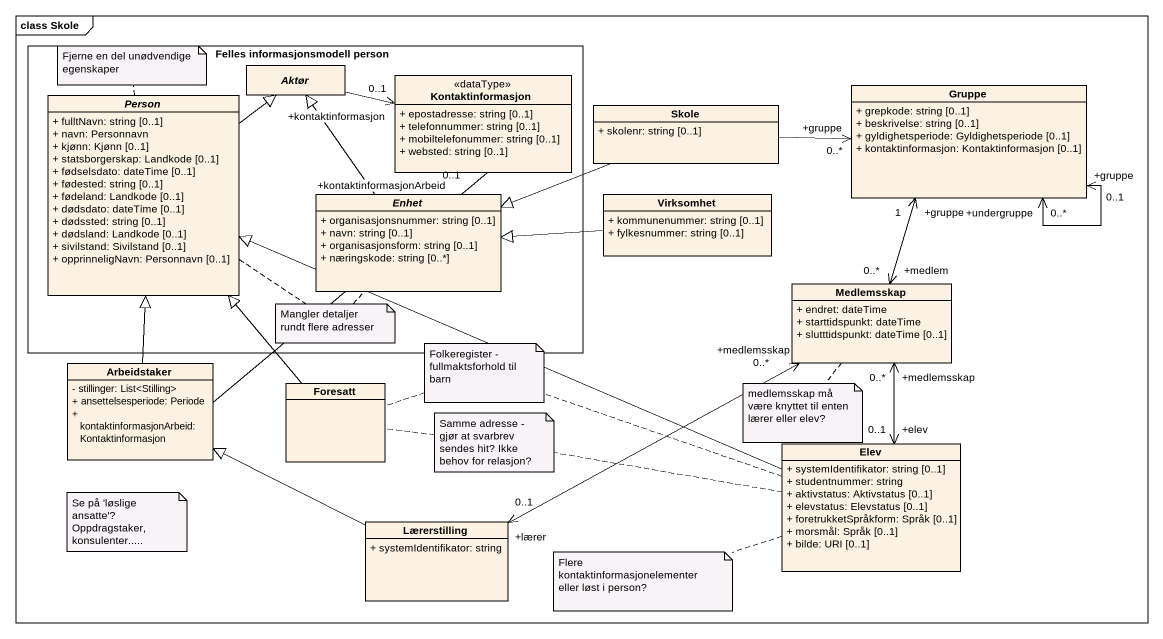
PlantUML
@startuml
mainframe class Skole
hide circle
hide empty members
skinparam classAttributeIconSize 0
rectangle "Felles informasjonsmodell person" as Felles_informasjonsmodell {
  abstract class Aktør
  class Kontaktinformasjon <<dataType>> {
    + epostadresse: string [0..1]
    + telefonnummer: string [0..1]
    + mobiltelefonummer: string [0..1]
    + websted: string [0..1]
  }
  abstract class "Person" as Person_ {
    + fulltNavn: string [0..1]
    + navn: Personnavn
    + kjønn: Kjønn [0..1]
    + statsborgerskap: Landkode [0..1]
    + fødselsdato: dateTime [0..1]
    + fødested: string [0..1]
    + fødeland: Landkode [0..1]
    + dødsdato: dateTime [0..1]
    + dødssted: string [0..1]
    + dødsland: Landkode [0..1]
    + sivilstand: Sivilstand [0..1]
    + opprinneligNavn: Personnavn [0..1]
  }
  abstract class Enhet {
    + organisasjonsnummer: string [0..1]
    + navn: string [0..1]
    + organisasjonsform: string [0..1]
    + næringskode: string [0..*]
  }
}
class Gruppe {
  + grepkode: string [0..1]
  + beskrivelse: string [0..1]
  + gyldighetsperiode: Gyldighetsperiode [0..1]
  + kontaktinformasjon: Kontaktinformasjon [0..1]
}
class Skole {
  + skolenr: string [0..1]
}
class Virksomhet {
  + kommunenummer: string [0..1]
  + fylkesnummer: string [0..1]
}
class Medlemsskap {
  + endret: dateTime
  + starttidspunkt: dateTime
  + slutttidspunkt: dateTime [0..1]
}
class Arbeidstaker {
  - stillinger: List<Stilling>
  + ansettelsesperiode: Periode
  + kontaktinformasjonArbeid: Kontaktinformasjon
}
class Foresatt
class Elev {
  + systemIdentifikator: string [0..1]
  + studentnummer: string
  + aktivstatus: Aktivstatus [0..1]
  + elevstatus: Elevstatus [0..1]
  + foretrukketSpråkform: Språk [0..1]
  + morsmål: Språk [0..1]
  + bilde: URI [0..1]
}
class Lærerstilling {
  + systemIdentifikator: string
}
Aktør -right-> "+kontaktinformasjon\n0..1" Kontaktinformasjon
Gruppe "+undergruppe\n0..*" <--> "+gruppe\n0..1" Gruppe
Gruppe "+gruppe\n1" <--> "+medlem\n0..*" Medlemsskap
Person_ -up-|> Aktør
Skole -right-> "+gruppe\n0..*" Gruppe
Skole -left-|> Enhet
Enhet -up-|> Aktør
Virksomhet -left-|> Enhet
Arbeidstaker -up- "+kontaktinformasjonArbeid\n0..1" Kontaktinformasjon
Arbeidstaker -up-|> Person_
Foresatt -up-|> Person_
Elev -left-|> Person_
Elev "+elev\n0..1" <-up-> "+medlemsskap\n0..*" Medlemsskap
Lærerstilling "+lærer\n0..1" <-right-> "+medlemsskap\n0..*" Medlemsskap
Lærerstilling -left-|> Arbeidstaker
note top of Person_ : Fjerne en del unødvendige egenskaper
note as N2
  Mangler detaljer rundt flere adresser
end note
N2 .. Enhet
N2 .. Person_
note as N3
  Folkeregister - fullmaktsforhold til barn
end note
N3 .. Foresatt
N3 .. Elev
note bottom of Medlemsskap : medlemsskap må være knyttet til enten lærer eller elev?
note as N5
  Samme adresse - gjør at svarbrev sendes hit? Ikke behov for relasjon?
end note
N5 .. Elev
N5 .. Foresatt
note as N6
  Se på 'løslige ansatte'? Oppdragstaker, konsulenter.....
end note
note left of Elev : Flere kontaktinformasjonelementer eller løst i person?
@enduml
